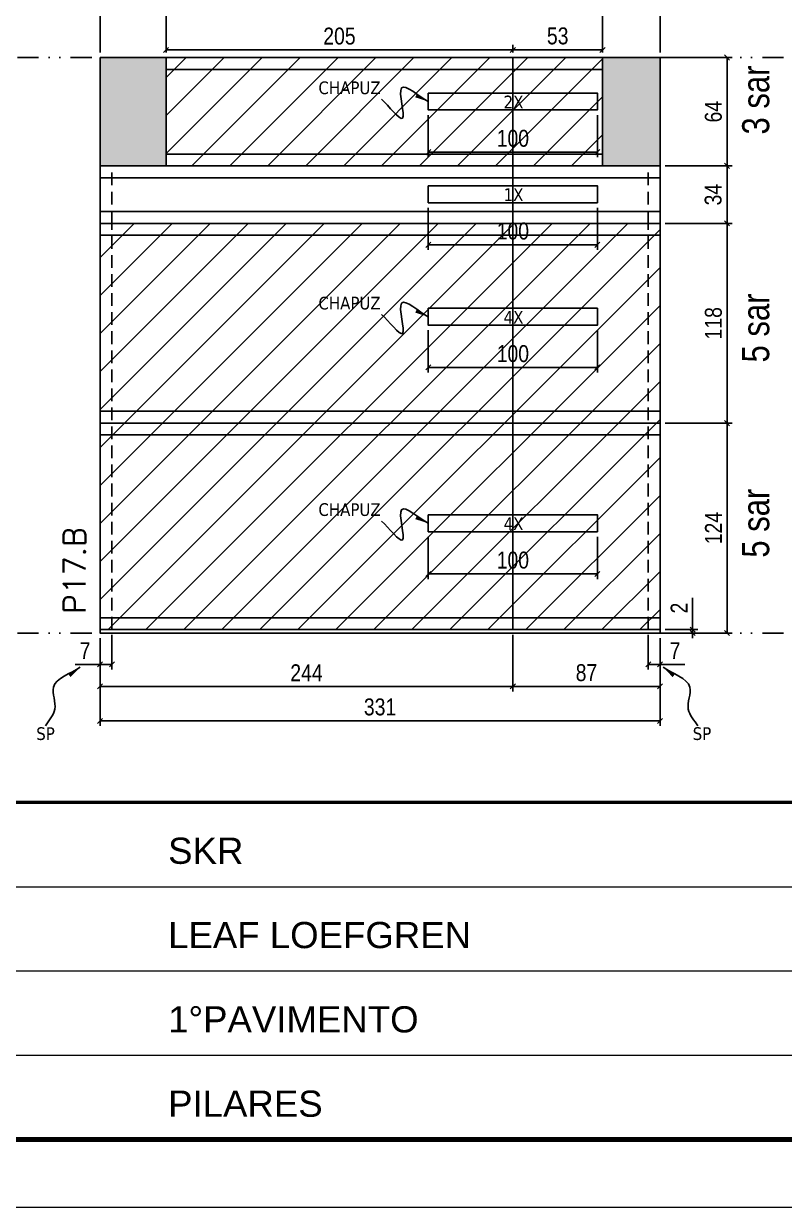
# Model space of a CAD drawing. Extents: x 14400 to 27878, y -21631 to 6985.
# Drawn here: x 16625 to 17075, y 192 to 891 of the extents above; entities that cross this region are included whole.
import ezdxf

# ---------------------------------------------------------------- set-up
doc = ezdxf.new("R2010")
doc.units = 0
for name, pattern in [('CONTINUO', [0]), ('DASHED', [0.75, 0.5, -0.25]), ('DIVIDE2', [0.625, 0.25, -0.125, 0, -0.125, 0, -0.125]), ('HIDDEN', [0.375, 0.25, -0.125])]:
    doc.linetypes.add(name, pattern=pattern)
for name, color, linetype in [('COTA', 241, 'Continuous'), ('NOMENCLATURA', 7, 'Continuous'), ('Nível', 160, 'Continuous'), ('Painéis', 200, 'Continuous'), ('SARR_2.2x10', 60, 'Continuous'), ('SARR_2.2x7', 40, 'Continuous'), ('Sarrafo de Pressão', 42, 'HIDDEN'), ('texto', 7, 'Continuous')]:
    doc.layers.add(name, color=color, linetype=linetype)
for name, color, linetype, lineweight in [('Folhas', 255, 'Continuous', 9), ('Hachura', 251, 'Continuous', 9), ('SARRAFO DE PRESSAO', 251, 'DASHED', 9), ('Texto Seção', 7, 'Continuous', 15)]:
    doc.layers.add(name, color=color, linetype=linetype, lineweight=lineweight)
doc.styles.add('ARIAL', font='arial.ttf')
doc.styles.add('ARIAL_NARROW', font='ARIALN.TTF', dxfattribs={"height": 0.2})
doc.styles.add('COTA TECNICA', font='techl___.ttf', dxfattribs={"height": 10})
doc.styles.add('COTA TECNICA-50', font='techl___.ttf', dxfattribs={"height": 10})
doc.styles.add('REGUA-120', font='ROMANS.shx', dxfattribs={"height": 15})
doc.styles.get("Standard").update_dxf_attribs({"font": 'arial.ttf'})
doc.dimstyles.new('COTA PAINEL-50', dxfattribs={"dimtxt": 10, "dimasz": 3, "dimexe": 3, "dimexo": 3, "dimgap": 3, "dimtad": 1, "dimdec": 1, "dimzin": 12, "dimdsep": 46, "dimtxsty": 'COTA TECNICA-50', "dimblk1": 'OBLIQUE', "dimblk2": 'OBLIQUE', "dimsah": 1, "dimcen": 0.9, "dimclrd": 4, "dimclre": 4, "dimclrt": 240, "dimadec": 1, "dimazin": 3, "dimtfac": 1, "dimtdec": 1, "dimtmove": 0, "dimatfit": 3, "dimfxl": 1, "dimtolj": 1, "dimtzin": 12, "dimarcsym": 0})
doc.dimstyles.new('PAINEL', dxfattribs={"dimtxt": 10, "dimasz": 3, "dimexe": 3, "dimexo": 3, "dimgap": 3, "dimtad": 1, "dimdec": 1, "dimzin": 12, "dimdsep": 46, "dimtxsty": 'COTA TECNICA', "dimblk1": 'OBLIQUE', "dimblk2": 'OBLIQUE', "dimsah": 1, "dimcen": 0.9, "dimclrd": 4, "dimclre": 4, "dimclrt": 240, "dimadec": 1, "dimazin": 3, "dimtfac": 1, "dimtdec": 1, "dimtmove": 0, "dimatfit": 3, "dimfxl": 1, "dimtolj": 1, "dimtzin": 12, "dimarcsym": 0})
doc.dimstyles.get("Standard").update_dxf_attribs({"dimtxt": 0.18, "dimasz": 0.18, "dimexe": 0.18, "dimexo": 0.0625, "dimgap": 0.09, "dimtad": 0, "dimtih": 1, "dimtoh": 1, "dimdec": 4, "dimzin": 0, "dimdsep": 46, "dimtxsty": 'Standard', "dimcen": 0.09, "dimadec": 0, "dimazin": 0, "dimtfac": 1, "dimtdec": 4, "dimtofl": 0, "dimtmove": 0, "dimatfit": 3, "dimfxl": 1, "dimtolj": 1, "dimtzin": 0, "dimarcsym": 0})

# ---------------------------------------------------------------- blocks, each defined once
blk = doc.blocks.new('9999999999')
at = {"color": 30, "linetype": 'CONTINUO'}
for p, q in [((98564.56, 34379.64), (99583.98, 34379.64)), ((98564.56, 34329.83), (99487.98, 34329.83)), ((98564.56, 34280.02), (99487.98, 34280.02))]:
    blk.add_line(p, q, dxfattribs=at)
at = {"color": 30, "linetype": 'CONTINUO', "const_width": 2}
blk.add_lwpolyline([(99583.98, 34230.21), (99583.98, 34414.45, 0.414214), (99568.98, 34429.45), (98228.98, 34429.45, 0.414214), (98213.98, 34414.45), (98213.98, 34245.21, 0.414214), (98228.98, 34230.21), (99583.98, 34230.21)], format="xyb", dxfattribs=at)
at = {"layer": 'Folhas'}
blk.add_lwpolyline([(98138.98, 34190.21), (99623.98, 34190.21), (99623.98, 35240.21), (98138.98, 35240.21)], close=True, dxfattribs=at)
at = {"layer": 'Folhas', "color": 30, "const_width": 3}
blk.add_lwpolyline([(98213.98, 34230.21), (99583.98, 34230.21), (99583.98, 35200.21), (98213.98, 35200.21)], close=True, dxfattribs=at)
at = {"color": 7, "linetype": 'Continuous', "ltscale": 5, "style": 'ARIAL'}
for s, height, p in [('SKR', 15.483, (98837.68, 34393.13)), ('LEAF LOEFGREN', 15.4829, (98837.68, 34343.32)), ('1°PAVIMENTO', 15.4829, (98837.68, 34293.51)), ('PILARES', 15.483, (98837.68, 34243.7))]:
    blk.add_text(s, height=height, dxfattribs=at).set_placement(p)
blk = doc.blocks.new('_Oblique')
at = {"color": 0, "linetype": 'ByBlock', "lineweight": -2}
blk.add_line((-0.5, -0.5), (0.5, 0.5), dxfattribs=at)
blk = doc.blocks.new('*D1638')
at = {"layer": 'COTA', "color": 4, "lineweight": -2, "transparency": 16777216}
for p, q in [((16670.44, 528.13), (16670.44, 509.62)), ((16677.44, 530.13), (16677.44, 509.62)), ((16670.44, 512.62), (16655.71, 512.62)), ((16677.44, 512.62), (16670.44, 512.62))]:
    blk.add_line(p, q, dxfattribs=at)
at = {"layer": 'Defpoints', "color": 0, "transparency": 16777216}
for p in [(16677.44, 533.13), (16670.44, 531.13), (16670.44, 512.62)]:
    blk.add_point(p, dxfattribs=at)
at = {"layer": 'COTA', "color": 4, "lineweight": -2, "transparency": 16777216, "xscale": 3, "yscale": 3, "zscale": 3, "rotation": 180}
blk.add_blockref('_Oblique', (16670.44, 512.62), dxfattribs=at)
at = {"layer": 'COTA', "color": 4, "lineweight": -2, "transparency": 16777216, "xscale": 3, "yscale": 3, "zscale": 3}
blk.add_blockref('_Oblique', (16677.44, 512.62), dxfattribs=at)
at = {"layer": 'COTA', "color": 240, "transparency": 16777216, "insert": (16661.58, 520.7), "char_height": 10, "attachment_point": 5, "style": 'COTA TECNICA-50'}
blk.add_mtext('\\A1;7', dxfattribs=at)
blk = doc.blocks.new('*D1639')
at = {"layer": 'COTA', "color": 4, "lineweight": -2, "transparency": 16777216}
for p, q in [((16994.44, 530.13), (16994.44, 509.62)), ((17001.44, 528.13), (17001.44, 509.62)), ((16994.44, 512.62), (17001.44, 512.62)), ((17001.44, 512.62), (17016.17, 512.62))]:
    blk.add_line(p, q, dxfattribs=at)
at = {"layer": 'Defpoints', "color": 0, "transparency": 16777216}
for p in [(16994.44, 533.13), (17001.44, 531.13), (17001.44, 512.62)]:
    blk.add_point(p, dxfattribs=at)
at = {"layer": 'COTA', "color": 4, "lineweight": -2, "transparency": 16777216, "xscale": 3, "yscale": 3, "zscale": 3, "rotation": 180}
blk.add_blockref('_Oblique', (16994.44, 512.62), dxfattribs=at)
at = {"layer": 'COTA', "color": 4, "lineweight": -2, "transparency": 16777216, "xscale": 3, "yscale": 3, "zscale": 3}
blk.add_blockref('_Oblique', (17001.44, 512.62), dxfattribs=at)
at = {"layer": 'COTA', "color": 240, "transparency": 16777216, "insert": (17010.31, 520.7), "char_height": 10, "attachment_point": 5, "style": 'COTA TECNICA-50'}
blk.add_mtext('\\A1;7', dxfattribs=at)
blk = doc.blocks.new('*D1640')
at = {"layer": 'COTA', "color": 4, "lineweight": -2, "transparency": 16777216}
for p, q in [((17020.7, 533.13), (17020.7, 551.94)), ((17004.44, 533.13), (17023.7, 533.13)), ((17020.7, 531.13), (17020.7, 533.13)), ((17004.44, 531.13), (17023.7, 531.13)), ((17020.7, 531.13), (17020.7, 528.13))]:
    blk.add_line(p, q, dxfattribs=at)
at = {"layer": 'Defpoints', "color": 0, "transparency": 16777216}
for p in [(17001.44, 533.13), (17001.44, 531.13), (17020.7, 531.13)]:
    blk.add_point(p, dxfattribs=at)
at = {"layer": 'COTA', "color": 4, "lineweight": -2, "transparency": 16777216, "xscale": 3, "yscale": 3, "zscale": 3}
for p, rotation in [((17020.7, 533.13), 270), ((17020.7, 531.13), 90)]:
    blk.add_blockref('_Oblique', p, dxfattribs=dict(at, rotation=rotation))
at = {"layer": 'COTA', "color": 240, "transparency": 16777216, "insert": (17012.7, 545.88), "char_height": 10, "attachment_point": 5, "rotation": 90, "style": 'COTA TECNICA-50'}
blk.add_mtext('\\A1;2', dxfattribs=at)
blk = doc.blocks.new('*D1641')
at = {"layer": 'COTA', "color": 4, "lineweight": -2, "transparency": 16777216}
for p, q in [((16670.44, 528.13), (16670.44, 496.58)), ((16914.44, 530.13), (16914.44, 496.58)), ((16670.44, 499.58), (16914.44, 499.58))]:
    blk.add_line(p, q, dxfattribs=at)
at = {"layer": 'Defpoints', "color": 0, "transparency": 16777216}
for p in [(16914.44, 533.13), (16670.44, 531.13), (16914.44, 499.58)]:
    blk.add_point(p, dxfattribs=at)
at = {"layer": 'COTA', "color": 4, "lineweight": -2, "transparency": 16777216, "xscale": 3, "yscale": 3, "zscale": 3, "rotation": 180}
blk.add_blockref('_Oblique', (16670.44, 499.58), dxfattribs=at)
at = {"layer": 'COTA', "color": 4, "lineweight": -2, "transparency": 16777216, "xscale": 3, "yscale": 3, "zscale": 3}
blk.add_blockref('_Oblique', (16914.44, 499.58), dxfattribs=at)
at = {"layer": 'COTA', "color": 240, "transparency": 16777216, "insert": (16792.44, 507.65), "char_height": 10, "attachment_point": 5, "style": 'COTA TECNICA-50'}
blk.add_mtext('\\A1;244', dxfattribs=at)
blk = doc.blocks.new('*D1642')
at = {"layer": 'COTA', "color": 4, "lineweight": -2, "transparency": 16777216}
for p, q in [((16914.44, 530.13), (16914.44, 496.58)), ((17001.44, 528.13), (17001.44, 496.58)), ((16914.44, 499.58), (17001.44, 499.58))]:
    blk.add_line(p, q, dxfattribs=at)
at = {"layer": 'Defpoints', "color": 0, "transparency": 16777216}
for p in [(16914.44, 533.13), (17001.44, 531.13), (17001.44, 499.58)]:
    blk.add_point(p, dxfattribs=at)
at = {"layer": 'COTA', "color": 4, "lineweight": -2, "transparency": 16777216, "xscale": 3, "yscale": 3, "zscale": 3, "rotation": 180}
blk.add_blockref('_Oblique', (16914.44, 499.58), dxfattribs=at)
at = {"layer": 'COTA', "color": 4, "lineweight": -2, "transparency": 16777216, "xscale": 3, "yscale": 3, "zscale": 3}
blk.add_blockref('_Oblique', (17001.44, 499.58), dxfattribs=at)
at = {"layer": 'COTA', "color": 240, "transparency": 16777216, "insert": (16957.94, 507.67), "char_height": 10, "attachment_point": 5, "style": 'COTA TECNICA-50'}
blk.add_mtext('\\A1;87', dxfattribs=at)
blk = doc.blocks.new('*D1643')
at = {"layer": 'COTA', "color": 4, "linetype": 'ByBlock', "lineweight": -2, "transparency": 16777216}
for p, q in [((16864.44, 587.98), (16864.44, 563.05)), ((16964.44, 587.98), (16964.44, 563.05)), ((16964.44, 566.05), (16864.44, 566.05))]:
    blk.add_line(p, q, dxfattribs=at)
at = {"layer": 'Defpoints', "color": 0, "linetype": 'ByBlock', "transparency": 16777216}
for p in [(16864.44, 590.98), (16964.44, 590.98), (16864.44, 566.05)]:
    blk.add_point(p, dxfattribs=at)
at = {"layer": 'COTA', "color": 4, "linetype": 'ByBlock', "lineweight": -2, "transparency": 16777216, "xscale": 3, "yscale": 3, "zscale": 3, "rotation": 180}
blk.add_blockref('_Oblique', (16864.44, 566.05), dxfattribs=at)
at = {"layer": 'COTA', "color": 4, "linetype": 'ByBlock', "lineweight": -2, "transparency": 16777216, "xscale": 3, "yscale": 3, "zscale": 3}
blk.add_blockref('_Oblique', (16964.44, 566.05), dxfattribs=at)
at = {"layer": 'COTA', "color": 240, "linetype": 'ByBlock', "transparency": 16777216, "insert": (16914.44, 574.15), "char_height": 10, "attachment_point": 5, "style": 'COTA TECNICA'}
blk.add_mtext('\\A1;100', dxfattribs=at)
blk = doc.blocks.new('*D1644')
at = {"layer": 'COTA', "color": 4, "lineweight": -2, "transparency": 16777216}
for p, q in [((17004.44, 655.13), (17044.08, 655.13)), ((17041.08, 531.13), (17041.08, 655.13)), ((17004.44, 531.13), (17044.08, 531.13))]:
    blk.add_line(p, q, dxfattribs=at)
at = {"layer": 'Defpoints', "color": 0, "transparency": 16777216}
for p in [(17001.44, 655.13), (17041.08, 655.13), (17001.44, 531.13)]:
    blk.add_point(p, dxfattribs=at)
at = {"layer": 'COTA', "color": 4, "lineweight": -2, "transparency": 16777216, "xscale": 3, "yscale": 3, "zscale": 3}
for p, rotation in [((17041.08, 655.13), 90), ((17041.08, 531.13), 270)]:
    blk.add_blockref('_Oblique', p, dxfattribs=dict(at, rotation=rotation))
at = {"layer": 'COTA', "color": 240, "transparency": 16777216, "insert": (17033.01, 593.13), "char_height": 10, "attachment_point": 5, "rotation": 90, "style": 'COTA TECNICA'}
blk.add_mtext('\\A1;124', dxfattribs=at)
blk = doc.blocks.new('*D1651')
at = {"layer": 'COTA', "color": 4, "lineweight": -2, "transparency": 16777216}
for p, q in [((16670.44, 528.13), (16670.44, 476.21)), ((17001.44, 528.13), (17001.44, 476.21)), ((16670.44, 479.21), (17001.44, 479.21))]:
    blk.add_line(p, q, dxfattribs=at)
at = {"layer": 'Defpoints', "color": 0, "transparency": 16777216}
for p in [(16670.44, 531.13), (17001.44, 531.13), (17001.44, 479.21)]:
    blk.add_point(p, dxfattribs=at)
at = {"layer": 'COTA', "color": 4, "lineweight": -2, "transparency": 16777216, "xscale": 3, "yscale": 3, "zscale": 3, "rotation": 180}
blk.add_blockref('_Oblique', (16670.44, 479.21), dxfattribs=at)
at = {"layer": 'COTA', "color": 4, "lineweight": -2, "transparency": 16777216, "xscale": 3, "yscale": 3, "zscale": 3}
blk.add_blockref('_Oblique', (17001.44, 479.21), dxfattribs=at)
at = {"layer": 'COTA', "color": 240, "transparency": 16777216, "insert": (16835.94, 487.42), "char_height": 10, "attachment_point": 5, "style": 'COTA TECNICA'}
blk.add_mtext('\\A1;331', dxfattribs=at)
blk = doc.blocks.new('*D1713')
at = {"layer": 'COTA', "color": 4, "lineweight": -2, "transparency": 16777216}
for p, q in [((17004.44, 773.13), (17044.08, 773.13)), ((17041.08, 655.13), (17041.08, 773.13)), ((17004.44, 655.13), (17044.08, 655.13))]:
    blk.add_line(p, q, dxfattribs=at)
at = {"layer": 'Defpoints', "color": 0, "transparency": 16777216}
for p in [(17001.44, 773.13), (17041.08, 773.13), (17001.44, 655.13)]:
    blk.add_point(p, dxfattribs=at)
at = {"layer": 'COTA', "color": 4, "lineweight": -2, "transparency": 16777216, "xscale": 3, "yscale": 3, "zscale": 3}
for p, rotation in [((17041.08, 773.13), 90), ((17041.08, 655.13), 270)]:
    blk.add_blockref('_Oblique', p, dxfattribs=dict(at, rotation=rotation))
at = {"layer": 'COTA', "color": 240, "transparency": 16777216, "insert": (17032.99, 714.13), "char_height": 10, "attachment_point": 5, "rotation": 90, "style": 'COTA TECNICA'}
blk.add_mtext('\\A1;118', dxfattribs=at)
blk = doc.blocks.new('*D1714')
at = {"layer": 'COTA', "color": 4, "lineweight": -2, "transparency": 16777216}
for p, q in [((16670.44, 874.13), (16670.44, 900.4)), ((16709.44, 897.4), (16670.44, 897.4)), ((16709.44, 874.13), (16709.44, 900.4))]:
    blk.add_line(p, q, dxfattribs=at)
at = {"layer": 'Defpoints', "color": 0, "transparency": 16777216}
for p in [(16670.44, 897.4), (16670.44, 871.13), (16709.44, 871.13)]:
    blk.add_point(p, dxfattribs=at)
at = {"layer": 'COTA', "color": 4, "lineweight": -2, "transparency": 16777216, "xscale": 3, "yscale": 3, "zscale": 3, "rotation": 180}
blk.add_blockref('_Oblique', (16670.44, 897.4), dxfattribs=at)
at = {"layer": 'COTA', "color": 4, "lineweight": -2, "transparency": 16777216, "xscale": 3, "yscale": 3, "zscale": 3}
blk.add_blockref('_Oblique', (16709.44, 897.4), dxfattribs=at)
at = {"layer": 'COTA', "color": 240, "transparency": 16777216, "insert": (16689.94, 905.65), "char_height": 10, "attachment_point": 5, "style": 'COTA TECNICA'}
blk.add_mtext('\\A1;39', dxfattribs=at)
blk = doc.blocks.new('*D1715')
at = {"layer": 'COTA', "color": 4, "lineweight": -2, "transparency": 16777216}
for p, q in [((16709.44, 874.13), (16709.44, 900.4)), ((16967.44, 897.4), (16709.44, 897.4)), ((16967.44, 874.13), (16967.44, 900.4))]:
    blk.add_line(p, q, dxfattribs=at)
at = {"layer": 'Defpoints', "color": 0, "transparency": 16777216}
for p in [(16709.44, 897.4), (16709.44, 871.13), (16967.44, 871.13)]:
    blk.add_point(p, dxfattribs=at)
at = {"layer": 'COTA', "color": 4, "lineweight": -2, "transparency": 16777216, "xscale": 3, "yscale": 3, "zscale": 3, "rotation": 180}
blk.add_blockref('_Oblique', (16709.44, 897.4), dxfattribs=at)
at = {"layer": 'COTA', "color": 4, "lineweight": -2, "transparency": 16777216, "xscale": 3, "yscale": 3, "zscale": 3}
blk.add_blockref('_Oblique', (16967.44, 897.4), dxfattribs=at)
at = {"layer": 'COTA', "color": 240, "transparency": 16777216, "insert": (16838.44, 905.53), "char_height": 10, "attachment_point": 5, "style": 'COTA TECNICA'}
blk.add_mtext('\\A1;258', dxfattribs=at)
blk = doc.blocks.new('*D1716')
at = {"layer": 'COTA', "color": 4, "lineweight": -2, "transparency": 16777216}
for p, q in [((16967.44, 874.13), (16967.44, 900.4)), ((16967.44, 897.4), (17001.44, 897.4)), ((17001.44, 874.13), (17001.44, 900.4))]:
    blk.add_line(p, q, dxfattribs=at)
at = {"layer": 'Defpoints', "color": 0, "transparency": 16777216}
for p in [(17001.44, 897.4), (16967.44, 871.13), (17001.44, 871.13)]:
    blk.add_point(p, dxfattribs=at)
at = {"layer": 'COTA', "color": 4, "lineweight": -2, "transparency": 16777216, "xscale": 3, "yscale": 3, "zscale": 3, "rotation": 180}
blk.add_blockref('_Oblique', (16967.44, 897.4), dxfattribs=at)
at = {"layer": 'COTA', "color": 4, "lineweight": -2, "transparency": 16777216, "xscale": 3, "yscale": 3, "zscale": 3}
blk.add_blockref('_Oblique', (17001.44, 897.4), dxfattribs=at)
at = {"layer": 'COTA', "color": 240, "transparency": 16777216, "insert": (16984.44, 905.62), "char_height": 10, "attachment_point": 5, "style": 'COTA TECNICA'}
blk.add_mtext('\\A1;34', dxfattribs=at)
blk = doc.blocks.new('*D1717')
at = {"layer": 'COTA', "color": 4, "lineweight": -2, "transparency": 16777216}
for p, q in [((16709.44, 874.13), (16709.44, 878.63)), ((16709.44, 875.63), (16914.44, 875.63)), ((16914.44, 874.13), (16914.44, 878.63))]:
    blk.add_line(p, q, dxfattribs=at)
at = {"layer": 'Defpoints', "color": 0, "transparency": 16777216}
for p in [(16914.44, 875.63), (16709.44, 871.13), (16914.44, 871.13)]:
    blk.add_point(p, dxfattribs=at)
at = {"layer": 'COTA', "color": 4, "lineweight": -2, "transparency": 16777216, "xscale": 3, "yscale": 3, "zscale": 3, "rotation": 180}
blk.add_blockref('_Oblique', (16709.44, 875.63), dxfattribs=at)
at = {"layer": 'COTA', "color": 4, "lineweight": -2, "transparency": 16777216, "xscale": 3, "yscale": 3, "zscale": 3}
blk.add_blockref('_Oblique', (16914.44, 875.63), dxfattribs=at)
at = {"layer": 'COTA', "color": 240, "transparency": 16777216, "insert": (16811.94, 883.74), "char_height": 10, "attachment_point": 5, "style": 'COTA TECNICA'}
blk.add_mtext('\\A1;205', dxfattribs=at)
blk = doc.blocks.new('*D1718')
at = {"layer": 'COTA', "color": 4, "lineweight": -2, "transparency": 16777216}
for p, q in [((16914.44, 874.13), (16914.44, 878.63)), ((16914.44, 875.63), (16967.44, 875.63)), ((16967.44, 874.13), (16967.44, 878.63))]:
    blk.add_line(p, q, dxfattribs=at)
at = {"layer": 'Defpoints', "color": 0, "transparency": 16777216}
for p in [(16967.44, 875.63), (16914.44, 871.13), (16967.44, 871.13)]:
    blk.add_point(p, dxfattribs=at)
at = {"layer": 'COTA', "color": 4, "lineweight": -2, "transparency": 16777216, "xscale": 3, "yscale": 3, "zscale": 3, "rotation": 180}
blk.add_blockref('_Oblique', (16914.44, 875.63), dxfattribs=at)
at = {"layer": 'COTA', "color": 4, "lineweight": -2, "transparency": 16777216, "xscale": 3, "yscale": 3, "zscale": 3}
blk.add_blockref('_Oblique', (16967.44, 875.63), dxfattribs=at)
at = {"layer": 'COTA', "color": 240, "transparency": 16777216, "insert": (16940.94, 883.85), "char_height": 10, "attachment_point": 5, "style": 'COTA TECNICA'}
blk.add_mtext('\\A1;53', dxfattribs=at)
blk = doc.blocks.new('*D1719')
at = {"layer": 'COTA', "color": 4, "lineweight": -2, "transparency": 16777216}
for p, q in [((17004.44, 871.13), (17044.08, 871.13)), ((17041.08, 807.13), (17041.08, 871.13)), ((17004.44, 807.13), (17044.08, 807.13))]:
    blk.add_line(p, q, dxfattribs=at)
at = {"layer": 'Defpoints', "color": 0, "transparency": 16777216}
for p in [(17001.44, 871.13), (17041.08, 871.13), (17001.44, 807.13)]:
    blk.add_point(p, dxfattribs=at)
at = {"layer": 'COTA', "color": 4, "lineweight": -2, "transparency": 16777216, "xscale": 3, "yscale": 3, "zscale": 3}
for p, rotation in [((17041.08, 871.13), 90), ((17041.08, 807.13), 270)]:
    blk.add_blockref('_Oblique', p, dxfattribs=dict(at, rotation=rotation))
at = {"layer": 'COTA', "color": 240, "transparency": 16777216, "insert": (17032.98, 839.13), "char_height": 10, "attachment_point": 5, "rotation": 90, "style": 'COTA TECNICA'}
blk.add_mtext('\\A1;64', dxfattribs=at)
blk = doc.blocks.new('*D1720')
at = {"layer": 'COTA', "color": 4, "linetype": 'ByBlock', "lineweight": -2, "transparency": 16777216}
for p, q in [((16864.44, 709.98), (16864.44, 685.05)), ((16964.44, 709.98), (16964.44, 685.05)), ((16964.44, 688.05), (16864.44, 688.05))]:
    blk.add_line(p, q, dxfattribs=at)
at = {"layer": 'Defpoints', "color": 0, "linetype": 'ByBlock', "transparency": 16777216}
for p in [(16864.44, 712.98), (16964.44, 712.98), (16864.44, 688.05)]:
    blk.add_point(p, dxfattribs=at)
at = {"layer": 'COTA', "color": 4, "linetype": 'ByBlock', "lineweight": -2, "transparency": 16777216, "xscale": 3, "yscale": 3, "zscale": 3, "rotation": 180}
blk.add_blockref('_Oblique', (16864.44, 688.05), dxfattribs=at)
at = {"layer": 'COTA', "color": 4, "linetype": 'ByBlock', "lineweight": -2, "transparency": 16777216, "xscale": 3, "yscale": 3, "zscale": 3}
blk.add_blockref('_Oblique', (16964.44, 688.05), dxfattribs=at)
at = {"layer": 'COTA', "color": 240, "linetype": 'ByBlock', "transparency": 16777216, "insert": (16914.44, 696.15), "char_height": 10, "attachment_point": 5, "style": 'COTA TECNICA'}
blk.add_mtext('\\A1;100', dxfattribs=at)
blk = doc.blocks.new('*D1721')
at = {"layer": 'COTA', "color": 4, "linetype": 'ByBlock', "lineweight": -2, "transparency": 16777216}
for p, q in [((16864.44, 837.17), (16864.44, 812.24)), ((16964.44, 837.17), (16964.44, 812.24)), ((16964.44, 815.24), (16864.44, 815.24))]:
    blk.add_line(p, q, dxfattribs=at)
at = {"layer": 'Defpoints', "color": 0, "linetype": 'ByBlock', "transparency": 16777216}
for p in [(16864.44, 840.17), (16964.44, 840.17), (16864.44, 815.24)]:
    blk.add_point(p, dxfattribs=at)
at = {"layer": 'COTA', "color": 4, "linetype": 'ByBlock', "lineweight": -2, "transparency": 16777216, "xscale": 3, "yscale": 3, "zscale": 3, "rotation": 180}
blk.add_blockref('_Oblique', (16864.44, 815.24), dxfattribs=at)
at = {"layer": 'COTA', "color": 4, "linetype": 'ByBlock', "lineweight": -2, "transparency": 16777216, "xscale": 3, "yscale": 3, "zscale": 3}
blk.add_blockref('_Oblique', (16964.44, 815.24), dxfattribs=at)
at = {"layer": 'COTA', "color": 240, "linetype": 'ByBlock', "transparency": 16777216, "insert": (16914.44, 823.34), "char_height": 10, "attachment_point": 5, "style": 'COTA TECNICA'}
blk.add_mtext('\\A1;100', dxfattribs=at)
blk = doc.blocks.new('*D4428')
at = {"layer": 'COTA', "color": 4, "lineweight": -2, "transparency": 16777216}
for p, q in [((17004.44, 807.13), (17044.08, 807.13)), ((17041.08, 773.13), (17041.08, 807.13)), ((17004.44, 773.13), (17044.08, 773.13))]:
    blk.add_line(p, q, dxfattribs=at)
at = {"layer": 'Defpoints', "color": 0, "transparency": 16777216}
for p in [(17001.44, 807.13), (17041.08, 807.13), (17001.44, 773.13)]:
    blk.add_point(p, dxfattribs=at)
at = {"layer": 'COTA', "color": 4, "lineweight": -2, "transparency": 16777216, "xscale": 3, "yscale": 3, "zscale": 3}
for p, rotation in [((17041.08, 807.13), 90), ((17041.08, 773.13), 270)]:
    blk.add_blockref('_Oblique', p, dxfattribs=dict(at, rotation=rotation))
at = {"layer": 'COTA', "color": 240, "transparency": 16777216, "insert": (17032.86, 790.13), "char_height": 10, "attachment_point": 5, "rotation": 90, "style": 'COTA TECNICA'}
blk.add_mtext('\\A1;34', dxfattribs=at)
blk = doc.blocks.new('*D4429')
at = {"layer": 'COTA', "color": 4, "linetype": 'ByBlock', "lineweight": -2, "transparency": 16777216}
for p, q in [((16864.44, 782.38), (16864.44, 757.46)), ((16964.44, 782.38), (16964.44, 757.46)), ((16964.44, 760.46), (16864.44, 760.46))]:
    blk.add_line(p, q, dxfattribs=at)
at = {"layer": 'Defpoints', "color": 0, "linetype": 'ByBlock', "transparency": 16777216}
for p in [(16864.44, 785.38), (16964.44, 785.38), (16864.44, 760.46)]:
    blk.add_point(p, dxfattribs=at)
at = {"layer": 'COTA', "color": 4, "linetype": 'ByBlock', "lineweight": -2, "transparency": 16777216, "xscale": 3, "yscale": 3, "zscale": 3, "rotation": 180}
blk.add_blockref('_Oblique', (16864.44, 760.46), dxfattribs=at)
at = {"layer": 'COTA', "color": 4, "linetype": 'ByBlock', "lineweight": -2, "transparency": 16777216, "xscale": 3, "yscale": 3, "zscale": 3}
blk.add_blockref('_Oblique', (16964.44, 760.46), dxfattribs=at)
at = {"layer": 'COTA', "color": 240, "linetype": 'ByBlock', "transparency": 16777216, "insert": (16914.44, 768.56), "char_height": 10, "attachment_point": 5, "style": 'COTA TECNICA'}
blk.add_mtext('\\A1;100', dxfattribs=at)

msp = doc.modelspace()

# ---------------------------------------------------------------- hatches: boundary and pattern name
at = {"layer": 'COTA'}
h = msp.add_hatch(dxfattribs=at)
h.set_pattern_fill('AR-CONC', color=256, scale=0.03)
h.set_pattern_definition([(50, (-3183.5, 160), (5.4655401, -0.4781726), [0.5715, -6.2865]), (355, (-3183.5, 160), (-1.0573026, 5.7317054), [0.4572, -5.0292175]), (100.451445, (-3183.0445, 159.96), (4.4082374, 5.2535326), [0.4857003, -5.3427073]), (46.1842, (-3183.5, 161.524), (8.1323712, -1.2612698), [0.85725, -9.42975]), (96.635558, (-3182.822, 161.419), (7.122124, 7.4227837), [0.7285507, -8.0140682]), (351.18415, (-3183.5, 161.524), (7.122124, 7.4227837), [0.685799, -7.543792]), (21, (-3182.738, 161.143), (4.5484317, -3.0679559), [0.5715, -6.2865]), (326, (-3182.738, 161.143), (1.8540609, 5.525639), [0.4572, -5.0292]), (71.451445, (-3182.359, 160.8873), (6.4024926, 2.457683), [0.4857003, -5.3426981]), (37.5, (-3183.5, 160), (0.0926581, 2.53665117), [0, -4.96824, 0, -5.1054, 0, -5.04825]), (7.5, (-3183.5, 160), (2.00458988, 3.00541724), [0, -2.91084, 0, -4.85394, 0, -1.92405]), (327.5, (-3185.1993, 160), (4.06771786, -0.17186232), [0, -1.905, 0, -5.9436, 0, -7.8867]), (317.5, (-3185.9613, 160), (4.44387544, 0.7627947), [0, -2.4765, 0, -3.94716, 0, -5.6007])])
h.paths.add_polyline_path([(16709.44, 871.13), (16670.44, 871.13), (16670.44, 807.13), (16709.44, 807.13), (16709.44, 815.13)])
h.paths.add_polyline_path([(17001.44, 871.13), (16967.44, 871.13), (16967.44, 815.13), (16967.44, 807.13), (17001.44, 807.13)])
at = {"layer": 'Hachura'}
h = msp.add_hatch(dxfattribs=at)
h.set_pattern_fill('ANSI31', color=256, scale=5)
h.paths.add_polyline_path([(16415.15, 771.13), (16171.15, 771.13), (16171.15, 655.13), (16415.15, 655.13)])
h.paths.add_polyline_path([(16415.15, 655.13), (16171.15, 655.13), (16171.15, 533.13), (16415.15, 533.13)])
h.paths.add_polyline_path([(16502.15, 655.13), (16415.15, 655.13), (16415.15, 533.13), (16502.15, 533.13)])
h.paths.add_polyline_path([(16502.15, 771.13), (16415.15, 771.13), (16415.15, 655.13), (16502.15, 655.13)])
h.paths.add_polyline_path([(16914.44, 773.13), (16670.44, 773.13), (16670.44, 655.13), (16914.44, 655.13)])
h.paths.add_polyline_path([(17001.44, 773.13), (16914.44, 773.13), (16914.44, 655.13), (17001.44, 655.13)])
h.paths.add_polyline_path([(17001.44, 655.13), (16914.44, 655.13), (16914.44, 533.13), (17001.44, 533.13)])
h.paths.add_polyline_path([(16914.44, 655.13), (16670.44, 655.13), (16670.44, 533.13), (16914.44, 533.13)])
h.paths.add_polyline_path([(16914.44, 871.13), (16709.44, 871.13), (16709.44, 807.13), (16914.44, 807.13)])
h.paths.add_polyline_path([(16967.44, 871.13), (16914.44, 871.13), (16914.44, 807.13), (16967.44, 807.13)])

# ---------------------------------------------------------------- linework, layer by layer
at = {"layer": 'COTA'}
for p, q in [((16670.44, 871.13), (16670.44, 807.13)), ((16709.44, 871.13), (16670.44, 871.13)), ((17001.44, 871.13), (16967.44, 871.13)), ((17001.44, 807.13), (17001.44, 871.13))]:
    msp.add_line(p, q, dxfattribs=at)
at = {"layer": 'Nível', "color": 4, "linetype": 'DIVIDE2', "ltscale": 50}
for p, q in [((16086.97, 871.13), (17456.97, 871.13)), ((16086.97, 531.13), (17456.97, 531.13))]:
    msp.add_line(p, q, dxfattribs=at)
at = {"layer": 'Painéis'}
for p, q in [((16914.44, 871.13), (16914.44, 533.13)), ((16709.44, 815.13), (16709.44, 807.13)), ((16670.44, 807.13), (16670.44, 533.13)), ((16670.44, 807.13), (16709.44, 807.13)), ((16967.44, 807.13), (17001.44, 807.13)), ((17001.44, 533.13), (17001.44, 807.13)), ((16670.44, 773.13), (17001.44, 773.13)), ((16670.44, 655.13), (17001.44, 655.13)), ((16670.44, 533.13), (17001.44, 533.13))]:
    msp.add_line(p, q, dxfattribs=at)
for points in [[(16709.44, 871.13), (16967.44, 871.13), (16967.44, 807.13), (16709.44, 807.13)], [(17001.44, 531.13), (16670.44, 531.13), (16670.44, 533.13), (17001.44, 533.13)]]:
    msp.add_lwpolyline(points, close=True, dxfattribs=at)
at = {"layer": 'SARR_2.2x10'}
for points in [[(16864.44, 850.17), (16964.44, 850.17), (16964.44, 840.17), (16864.44, 840.17)], [(16864.44, 795.38), (16964.44, 795.38), (16964.44, 785.38), (16864.44, 785.38)], [(16864.44, 722.98), (16964.44, 722.98), (16964.44, 712.98), (16864.44, 712.98)], [(16864.44, 600.98), (16964.44, 600.98), (16964.44, 590.98), (16864.44, 590.98)]]:
    msp.add_lwpolyline(points, close=True, dxfattribs=at)
at = {"layer": 'SARR_2.2x7'}
for p, q in [((16709.44, 864.13), (16967.44, 864.13)), ((16709.44, 814.13), (16967.44, 814.13)), ((16670.44, 800.13), (16914.44, 800.13)), ((16914.44, 800.13), (17001.44, 800.13)), ((16670.44, 780.13), (16914.44, 780.13)), ((16914.44, 780.13), (17001.44, 780.13)), ((16670.44, 766.13), (16914.44, 766.13)), ((16914.44, 766.13), (17001.44, 766.13)), ((16670.44, 662.13), (16914.44, 662.13)), ((16914.44, 662.13), (17001.44, 662.13)), ((16670.44, 648.13), (16914.44, 648.13)), ((16914.44, 648.13), (17001.44, 648.13)), ((16670.44, 540.13), (16914.44, 540.13)), ((16914.44, 540.13), (17001.44, 540.13))]:
    msp.add_line(p, q, dxfattribs=at)
at = {"layer": 'Sarrafo de Pressão', "ltscale": 30}
for p, q in [((16677.44, 773.13), (16677.44, 807.13)), ((16994.44, 773.13), (16994.44, 807.13)), ((16677.44, 533.13), (16677.44, 773.13)), ((16994.44, 533.13), (16994.44, 773.13))]:
    msp.add_line(p, q, dxfattribs=at)

# ---------------------------------------------------------------- block references
at = {"layer": 'SARRAFO DE PRESSAO', "color": 6, "linetype": 'ByBlock'}
msp.add_blockref('9999999999', (-82127.01, -33998.35), dxfattribs=at)

# ---------------------------------------------------------------- texts
at = {"layer": 'NOMENCLATURA', "style": 'ARIAL_NARROW'}
for s, p in [('3 sar', (17065.96, 825.65)), ('5 sar', (17065.96, 690.98)), ('5 sar', (17065.96, 690.98)), ('5 sar', (17065.96, 575.65)), ('5 sar', (17065.96, 575.65))]:
    msp.add_text(s, height=16, rotation=90, dxfattribs=at).set_placement(p)
at = {"layer": 'texto', "color": 0, "char_height": 7.5, "attachment_point": 5}
for s, insert in [('{\\fTahoma|b0|i0|c0|p34;\\C4;CHAPUZ}', (16817.89, 853.18)), ('{\\fTahoma|b0|i0|c0|p34;\\C4;2X}', (16914.83, 844.88)), ('{\\fTahoma|b0|i0|c0|p34;\\C4;1X}', (16914.83, 790.09)), ('{\\fTahoma|b0|i0|c0|p34;\\C4;CHAPUZ}', (16817.89, 725.99)), ('{\\fTahoma|b0|i0|c0|p34;\\C4;4X}', (16914.83, 717.69)), ('{\\fTahoma|b0|i0|c0|p34;\\C4;CHAPUZ}', (16817.89, 603.99)), ('{\\fTahoma|b0|i0|c0|p34;\\C4;4X}', (16914.83, 595.69)), ('{\\fTahoma|b0|i0|c0|p34;\\C4;SP}', (16638.19, 471.64)), ('{\\fTahoma|b0|i0|c0|p34;\\C4;SP}', (17026.22, 471.64))]:
    msp.add_mtext(s, dxfattribs=dict(at, insert=insert))
at = {"layer": 'Texto Seção', "insert": (16661.82, 542.39), "char_height": 13, "width": 285.3299, "attachment_point": 7, "rotation": 90, "style": 'REGUA-120'}
msp.add_mtext('P17.B', dxfattribs=at)

# ---------------------------------------------------------------- dimensions: what is measured, and where the dimension line sits
at = {"layer": 'COTA'}
for base, p1, p2, dimstyle, picture, middle in [((16670.44, 897.4), (16709.44, 871.13), (16670.44, 871.13), 'PAINEL', '*D1714', (16689.94, 905.65)), ((16709.44, 897.4), (16967.44, 871.13), (16709.44, 871.13), 'PAINEL', '*D1715', (16838.44, 905.53)), ((17001.44, 897.4), (16967.44, 871.13), (17001.44, 871.13), 'PAINEL', '*D1716', (16984.44, 905.62)), ((16914.44, 875.63), (16709.44, 871.13), (16914.44, 871.13), 'PAINEL', '*D1717', (16811.94, 883.74)), ((16914.44, 499.58), (16670.44, 531.13), (16914.44, 533.13), 'COTA PAINEL-50', '*D1641', (16792.44, 507.65)), ((17001.44, 499.58), (16914.44, 533.13), (17001.44, 531.13), 'COTA PAINEL-50', '*D1642', (16957.94, 507.67)), ((17001.44, 512.62), (16994.44, 533.13), (17001.44, 531.13), 'COTA PAINEL-50', '*D1639', (17010.31, 520.7)), ((17001.44, 479.21), (16670.44, 531.13), (17001.44, 531.13), 'PAINEL', '*D1651', (16835.94, 487.42))]:
    dim = msp.add_linear_dim(base=base, p1=p1, p2=p2, dimstyle=dimstyle, dxfattribs=at)
    dim.commit()
    dim.dimension.update_dxf_attribs({"geometry": picture, "text_midpoint": middle})
dim = msp.add_linear_dim(base=(16967.44, 875.63), p1=(16914.44, 871.13), p2=(16967.44, 871.13), dimstyle='PAINEL', override={"dimtmove": 1}, dxfattribs=at)
dim.commit()
dim.dimension.update_dxf_attribs({"geometry": '*D1718', "text_midpoint": (16940.94, 883.85)})
for base, p1, p2, angle, dimstyle, picture, middle in [((17041.08, 871.13), (17001.44, 807.13), (17001.44, 871.13), 90, 'PAINEL', '*D1719', (17032.98, 839.13)), ((17041.08, 807.13), (17001.44, 773.13), (17001.44, 807.13), 90, 'PAINEL', '*D4428', (17032.86, 790.13)), ((17041.08, 773.13), (17001.44, 655.13), (17001.44, 773.13), 90, 'PAINEL', '*D1713', (17032.99, 714.13)), ((17041.08, 655.13), (17001.44, 531.13), (17001.44, 655.13), 90, 'PAINEL', '*D1644', (17033.01, 593.13)), ((16670.44, 512.62), (16677.44, 533.13), (16670.44, 531.13), 180, 'COTA PAINEL-50', '*D1638', (16661.58, 520.7))]:
    dim = msp.add_linear_dim(base=base, p1=p1, p2=p2, angle=angle, dimstyle=dimstyle, dxfattribs=at)
    dim.commit()
    dim.dimension.update_dxf_attribs({"geometry": picture, "text_midpoint": middle})
at = {"layer": 'COTA', "linetype": 'ByBlock'}
for base, p1, p2, picture, middle in [((16864.44, 815.24), (16964.44, 840.17), (16864.44, 840.17), '*D1721', (16914.44, 823.34)), ((16864.44, 760.46), (16964.44, 785.38), (16864.44, 785.38), '*D4429', (16914.44, 768.56)), ((16864.44, 688.05), (16964.44, 712.98), (16864.44, 712.98), '*D1720', (16914.44, 696.15)), ((16864.44, 566.05), (16964.44, 590.98), (16864.44, 590.98), '*D1643', (16914.44, 574.15))]:
    dim = msp.add_linear_dim(base=base, p1=p1, p2=p2, dimstyle='PAINEL', dxfattribs=at)
    dim.commit()
    dim.dimension.update_dxf_attribs({"geometry": picture, "text_midpoint": middle})
at = {"layer": 'COTA'}
dim = msp.add_linear_dim(base=(17020.7, 531.13), p1=(17001.44, 533.13), p2=(17001.44, 531.13), angle=90, dimstyle='COTA PAINEL-50', dxfattribs=at)
dim.commit()
dim.dimension.update_dxf_attribs({"geometry": '*D1640', "text_midpoint": (17020.7, 545.88), "dimtype": 160})

# ---------------------------------------------------------------- leaders
at = {"layer": 'COTA', "path_type": 1}
for points in [[(16864.44, 845.17), (16848.66, 853.18), (16849.24, 835.31), (16836.81, 846.46)], [(16864.44, 717.98), (16848.66, 725.99), (16849.24, 708.12), (16836.81, 719.26)], [(16864.44, 595.98), (16848.66, 603.99), (16849.24, 586.12), (16836.81, 597.26)], [(16658.61, 510.95), (16642.83, 499.12), (16643.75, 486.11), (16638.2, 476.33)], [(17003.27, 510.95), (17019.06, 499.12), (17018.13, 486.11), (17023.68, 476.33)]]:
    msp.add_leader(points, dimstyle='Standard', override={"dimasz": 8}, dxfattribs=at)

doc.saveas('drawing.dxf')
